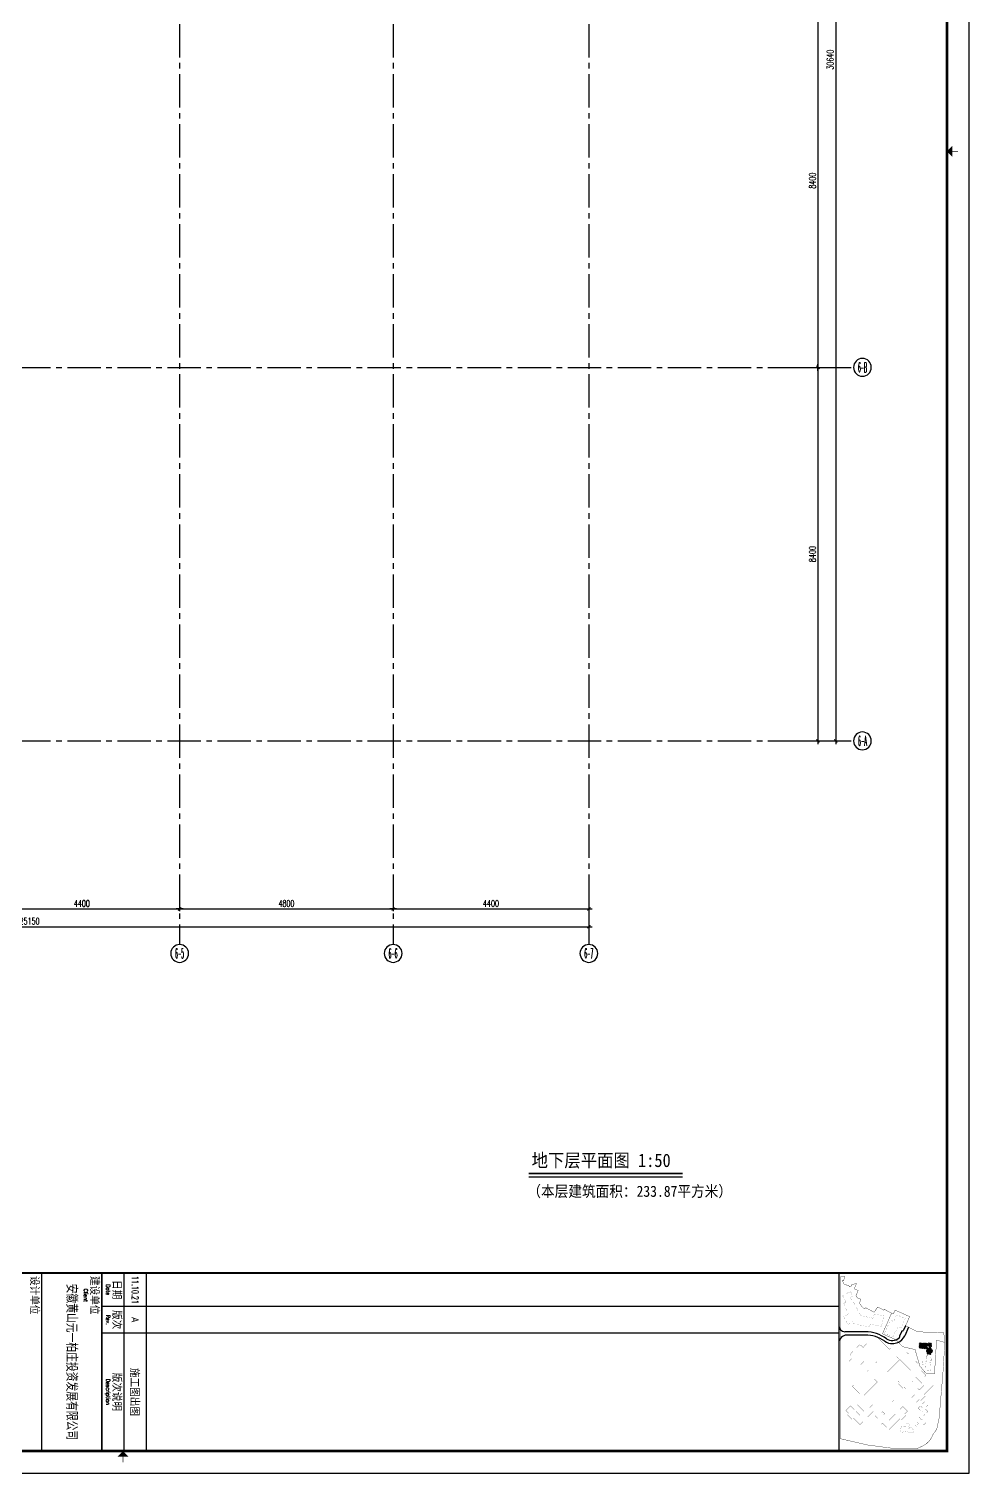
# Model space of a CAD drawing. Extents: x -395226 to -176901, y -140672 to 68263.
# Drawn here: x -374314 to -353176, y 8813 to 41292 of the extents above; entities that cross this region are included whole.
import ezdxf
from ezdxf.enums import TextEntityAlignment as Align

# ---------------------------------------------------------------- set-up
doc = ezdxf.new("R2010")
doc.units = 0
doc.header["$LTSCALE"] = 1000
doc.header["$MEASUREMENT"] = 0
for name, pattern in [('ACAD_ISO08W100', [36, 24, -3, 6, -3]), ('DASH', [0.35, 0.25, -0.1]), ('Plans$0$CENTER2', [1.125, 0.75, -0.125, 0.125, -0.125])]:
    doc.linetypes.add(name, pattern=pattern)
doc.layers.get('0').update_dxf_attribs({"linetype": 'CONTINUOUS'})
doc.layers.get('Defpoints').update_dxf_attribs({"linetype": 'CONTINUOUS'})
for name, color, linetype in [('00000', 7, 'CONTINUOUS'), ('A-AXIS', 3, 'CONTINUOUS'), ('A-AXIS-TEXT', 7, 'CONTINUOUS'), ('A-COLUMN-hatch', 252, 'CONTINUOUS'), ('A-DOTE', 8, 'ACAD_ISO08W100'), ('A-NOTE', 150, 'CONTINUOUS'), ('A-PUB-DIM', 3, 'CONTINUOUS'), ('A-TEXT-CN', 31, 'CONTINUOUS'), ('Plans$0$Grid', 9, 'Plans$0$CENTER2'), ('图框', 7, 'CONTINUOUS')]:
    doc.layers.add(name, color=color, linetype=linetype)
doc.styles.add('COMPLEX', font='COMPLEX')
doc.styles.add('DIM_FONT', font='SIMPLEX', dxfattribs={"width": 0.7, "bigfont": 'GBCBIG'})
doc.styles.add('PRC-B', font='SIMHEI.TTF', dxfattribs={"width": 0.9})
doc.styles.add('TKZ1_tjhts.shx', font='tjromant.shx', dxfattribs={"bigfont": 'tjhts.shx'})
doc.styles.add('TKZ2_tjkts.shx', font='tjromant.shx', dxfattribs={"bigfont": 'tjkts.shx'})
doc.dimstyles.new('DIM100', dxfattribs={"dimscale": 100, "dimtxt": 3, "dimasz": 0.01, "dimexe": 1, "dimexo": 1, "dimgap": 1, "dimtad": 1, "dimdec": 0, "dimzin": 0, "dimdsep": 46, "dimtxsty": 'DIM_FONT', "dimblk1": '_DIMX', "dimblk2": '_DIMX', "dimsah": 1, "dimcen": 0.01, "dimclrd": 256, "dimclre": 256, "dimclrt": 7, "dimadec": 0, "dimazin": 0, "dimtfac": 1, "dimtdec": 0, "dimtix": 1, "dimtmove": 2, "dimatfit": 3, "dimldrblk": '_DIMX', "dimfxl": 0, "dimtolj": 1, "dimtzin": 5, "dimarcsym": 0})

# ---------------------------------------------------------------- blocks, each defined once
blk = doc.blocks.new('_DIMX')
blk.add_line((-150, 0), (150, 0))
at = {"const_width": 50}
blk.add_lwpolyline([(-70, -70), (70, 70)], dxfattribs=at)
blk = doc.blocks.new('*D493')
at = {"layer": 'A-PUB-DIM', "lineweight": -2}
for p, q in [((7251, 6000), (7852, 6000)), ((7802, 6000), (7802, -2399)), ((7251, -2400), (7852, -2400))]:
    blk.add_line(p, q, dxfattribs=at)
at = {"layer": 'Defpoints', "color": 0}
for p in [(7201, 6000), (7201, -2400), (7802, -2400)]:
    blk.add_point(p, dxfattribs=at)
at = {"layer": 'A-PUB-DIM', "lineweight": -2, "xscale": 0.5, "yscale": 0.5, "zscale": 0.5}
for p, rotation in [((7802, 6000), 90), ((7802, -2400), 270)]:
    blk.add_blockref('_DIMX', p, dxfattribs=dict(at, rotation=rotation))
at = {"layer": 'A-PUB-DIM', "insert": (7677, 1800), "char_height": 150, "attachment_point": 5, "rotation": 90, "style": 'DIM_FONT'}
blk.add_mtext('\\A1;8400', dxfattribs=at)
blk = doc.blocks.new('*D494')
at = {"layer": 'A-PUB-DIM', "lineweight": -2}
for p, q in [((7251, -2400), (7852, -2400)), ((7802, -2400), (7802, -10799)), ((7251, -10800), (7852, -10800))]:
    blk.add_line(p, q, dxfattribs=at)
at = {"layer": 'Defpoints', "color": 0}
for p in [(7201, -2400), (7201, -10800), (7802, -10800)]:
    blk.add_point(p, dxfattribs=at)
at = {"layer": 'A-PUB-DIM', "lineweight": -2, "xscale": 0.5, "yscale": 0.5, "zscale": 0.5}
for p, rotation in [((7802, -2400), 90), ((7802, -10800), 270)]:
    blk.add_blockref('_DIMX', p, dxfattribs=dict(at, rotation=rotation))
at = {"layer": 'A-PUB-DIM', "insert": (7677, -6600), "char_height": 150, "attachment_point": 5, "rotation": 90, "style": 'DIM_FONT'}
blk.add_mtext('\\A1;8400', dxfattribs=at)
blk = doc.blocks.new('*D495')
at = {"layer": 'A-PUB-DIM', "lineweight": -2}
for p, q in [((6943, 19840), (8252, 19840)), ((8202, 19840), (8202, -10799)), ((6943, -10800), (8252, -10800))]:
    blk.add_line(p, q, dxfattribs=at)
at = {"layer": 'Defpoints', "color": 0}
for p in [(6893, 19840), (6893, -10800), (8202, -10800)]:
    blk.add_point(p, dxfattribs=at)
at = {"layer": 'A-PUB-DIM', "lineweight": -2, "xscale": 0.5, "yscale": 0.5, "zscale": 0.5}
for p, rotation in [((8202, 19840), 90), ((8202, -10800), 270)]:
    blk.add_blockref('_DIMX', p, dxfattribs=dict(at, rotation=rotation))
at = {"layer": 'A-PUB-DIM', "insert": (8077, 4520), "char_height": 150, "attachment_point": 5, "rotation": 90, "style": 'DIM_FONT'}
blk.add_mtext('\\A1;30640', dxfattribs=at)
blk = doc.blocks.new('_AXISO')
blk.add_circle((0, 0), 0.5)
at = {"layer": 'A-AXIS-TEXT', "style": 'COMPLEX', "width": 1.041667}
blk.add_attdef('A', text='', height=0.56, dxfattribs=at).set_placement((-0.25, -0.28), (0.25, -0.28), align=Align.FIT)
blk = doc.blocks.new('*D499')
at = {"layer": 'A-PUB-DIM', "lineweight": -2}
for p, q in [((-10948, -14103), (-10948, -14630)), ((-6548, -14103), (-6548, -14630)), ((-10948, -14580), (-6549, -14580))]:
    blk.add_line(p, q, dxfattribs=at)
at = {"layer": 'Defpoints', "color": 0}
for p in [(-10948, -14053), (-6548, -14053), (-6548, -14580)]:
    blk.add_point(p, dxfattribs=at)
at = {"layer": 'A-PUB-DIM', "lineweight": -2, "xscale": 0.5, "yscale": 0.5, "zscale": 0.5, "rotation": 180}
blk.add_blockref('_DIMX', (-10948, -14580), dxfattribs=at)
at = {"layer": 'A-PUB-DIM', "lineweight": -2, "xscale": 0.5, "yscale": 0.5, "zscale": 0.5}
blk.add_blockref('_DIMX', (-6548, -14580), dxfattribs=at)
at = {"layer": 'A-PUB-DIM', "insert": (-8748, -14455), "char_height": 150, "attachment_point": 5, "style": 'DIM_FONT'}
blk.add_mtext('\\A1;4400', dxfattribs=at)
blk = doc.blocks.new('*D500')
at = {"layer": 'A-PUB-DIM', "lineweight": -2}
for p, q in [((-6548, -14103), (-6548, -14630)), ((-1748, -14103), (-1748, -14630)), ((-6548, -14580), (-1749, -14580))]:
    blk.add_line(p, q, dxfattribs=at)
at = {"layer": 'Defpoints', "color": 0}
for p in [(-6548, -14053), (-1748, -14053), (-1748, -14580)]:
    blk.add_point(p, dxfattribs=at)
at = {"layer": 'A-PUB-DIM', "lineweight": -2, "xscale": 0.5, "yscale": 0.5, "zscale": 0.5, "rotation": 180}
blk.add_blockref('_DIMX', (-6548, -14580), dxfattribs=at)
at = {"layer": 'A-PUB-DIM', "lineweight": -2, "xscale": 0.5, "yscale": 0.5, "zscale": 0.5}
blk.add_blockref('_DIMX', (-1748, -14580), dxfattribs=at)
at = {"layer": 'A-PUB-DIM', "insert": (-4148, -14455), "char_height": 150, "attachment_point": 5, "style": 'DIM_FONT'}
blk.add_mtext('\\A1;4800', dxfattribs=at)
blk = doc.blocks.new('*D501')
at = {"layer": 'A-PUB-DIM', "lineweight": -2}
for p, q in [((-1748, -14103), (-1748, -14630)), ((2652, -14103), (2652, -14630)), ((-1748, -14580), (2651, -14580))]:
    blk.add_line(p, q, dxfattribs=at)
at = {"layer": 'Defpoints', "color": 0}
for p in [(-1748, -14053), (2652, -14053), (2652, -14580)]:
    blk.add_point(p, dxfattribs=at)
at = {"layer": 'A-PUB-DIM', "lineweight": -2, "xscale": 0.5, "yscale": 0.5, "zscale": 0.5, "rotation": 180}
blk.add_blockref('_DIMX', (-1748, -14580), dxfattribs=at)
at = {"layer": 'A-PUB-DIM', "lineweight": -2, "xscale": 0.5, "yscale": 0.5, "zscale": 0.5}
blk.add_blockref('_DIMX', (2652, -14580), dxfattribs=at)
at = {"layer": 'A-PUB-DIM', "insert": (452, -14455), "char_height": 150, "attachment_point": 5, "style": 'DIM_FONT'}
blk.add_mtext('\\A1;4400', dxfattribs=at)
blk = doc.blocks.new('*D502')
at = {"layer": 'A-PUB-DIM', "lineweight": -2}
for p, q in [((-22498, -13878), (-22498, -15030)), ((2652, -13878), (2652, -15030)), ((-22498, -14980), (2651, -14980))]:
    blk.add_line(p, q, dxfattribs=at)
at = {"layer": 'Defpoints', "color": 0}
for p in [(-22498, -13828), (2652, -13828), (2652, -14980)]:
    blk.add_point(p, dxfattribs=at)
at = {"layer": 'A-PUB-DIM', "lineweight": -2, "xscale": 0.5, "yscale": 0.5, "zscale": 0.5, "rotation": 180}
blk.add_blockref('_DIMX', (-22498, -14980), dxfattribs=at)
at = {"layer": 'A-PUB-DIM', "lineweight": -2, "xscale": 0.5, "yscale": 0.5, "zscale": 0.5}
blk.add_blockref('_DIMX', (2652, -14980), dxfattribs=at)
at = {"layer": 'A-PUB-DIM', "insert": (-9923, -14855), "char_height": 150, "attachment_point": 5, "style": 'DIM_FONT'}
blk.add_mtext('\\A1;25150', dxfattribs=at)
blk = doc.blocks.new('TJAD_TK_A0')
at = {"layer": '00000', "color": 2}
for p, q in [((2095.74, 370.72), (2097.75, 369.81)), ((2096.39, 372.04), (2100.2, 370.33)), ((2097.94, 369.61), (2098.09, 369.23)), ((2098.38, 368.93), (2100.42, 368.01)), ((2098.38, 352.67), (2098.38, 343.42)), ((2099.88, 352.53), (2099.91, 344.35))]:
    blk.add_line(p, q, dxfattribs=at)
at = {"layer": '00000'}
blk.add_lwpolyline([(2072, 340.66), (2152, 340.66), (2152, 389.3), (2072, 389.3)], close=True, dxfattribs=at)
at = {"layer": '00000', "linetype": 'DASH', "ltscale": 0.5, "const_width": 0.148, "flags": 128}
for points in [[(2098.95, 387.95), (2098.95, 387.95), (2098.42, 376.16), (2095.74, 370.72), (2091.6, 372.58), (2088.7, 366.02), (2090.44, 365.22), (2088.9, 362.22), (2088.86, 362.24), (2088.3, 361.18), (2088.72, 360.95), (2088.57, 360.64), (2088.52, 360.66), (2088.28, 360.19), (2087.74, 359.13), (2087.34, 358.28), (2087.29, 358.17), (2087.67, 357.92), (2088.01, 357.7), (2089.67, 356.57), (2088.87, 355.2), (2088.89, 355.2), (2088.18, 353.84), (2087.9, 353.27), (2087.73, 352.98), (2087.63, 352.95), (2087.9, 352.35), (2088.21, 352.18), (2087.96, 351.95), (2087.28, 351.28), (2085.6, 349.94), (2085.56, 349.99), (2084.77, 350.31), (2084.35, 350.49), (2083.83, 350.7), (2083.66, 350.3), (2083.15, 349.02), (2082.31, 348.41), (2081.25, 348.85), (2081.13, 348.92), (2080.36, 349.24), (2079.89, 349.45), (2079.64, 348.88), (2079.28, 347.95), (2078.61, 347.89), (2077.92, 348.13), (2076.76, 348.62), (2076.96, 347.62), (2077.18, 346.53), (2077.77, 346.62), (2077.92, 345.88), (2078.07, 345.41), (2077.87, 345.36), (2077.07, 343.4), (2076.98, 343.19), (2076.89, 342.99), (2076.78, 342.84), (2076.57, 342.74), (2075.43, 342.41), (2075.25, 342.4), (2075.3, 342.58), (2075.43, 342.81), (2074.96, 343), (2073.67, 343.48), (2073.56, 343.21), (2073.63, 341.56), (2074.4, 341.47), (2075.16, 341.41), (2075.93, 341.4), (2090.81, 341.4), (2146.51, 341.4), (2149.35, 353.68), (2150.82, 364.77), (2150.89, 366.69), (2150.95, 368.6), (2151.02, 370.52), (2151.09, 372.44), (2151.05, 375.6), (2150.72, 376.44), (2149.55, 378.92), (2148.77, 380.1), (2147.5, 381.45), (2146.12, 382.37), (2144.65, 383.06), (2142.2, 384.74), (2137.28, 385.82), (2116.63, 387.55), (2104.47, 388.31), (2104.47, 388.31)], [(2090.05, 364.45), (2099.34, 360.34), (2102.1, 366.56), (2105.13, 369.38), (2105.13, 369.38), (2105.13, 369.38), (2106.41, 374.99), (2106.41, 374.99), (2106.41, 374.99), (2106.41, 374.99), (2113.83, 377.14), (2113.83, 377.14), (2116.96, 379.74), (2117.28, 383.74), (2117.28, 383.74), (2102.22, 384.67), (2102.22, 384.67), (2103.17, 388.22), (2104.46, 388.31)]]:
    blk.add_lwpolyline(points, dxfattribs=at)
at = {"layer": '00000', "linetype": 'DASH', "ltscale": 30, "const_width": 0.148, "flags": 128}
blk.add_lwpolyline([(2103.17, 388.22), (2098.95, 387.95)], dxfattribs=at)
at = {"layer": '00000', "const_width": 0.0369}
for points in [[(2114.52, 375.27), (2116.63, 373.16), (2117.82, 374.35), (2118.31, 373.86), (2119.23, 374.78), (2118.74, 375.26), (2122.5, 379.03), (2124.62, 376.9), (2121.2, 373.47), (2120.54, 374.12), (2117.13, 370.71), (2120.54, 367.29), (2121.2, 367.94), (2121.72, 367.42), (2123.83, 369.53), (2123.31, 370.06), (2123.96, 370.71), (2123.31, 371.36), (2126.74, 374.79), (2128.04, 373.48), (2130.15, 375.6), (2128.85, 376.9), (2129.43, 377.48), (2127.32, 379.59), (2126.74, 379.01), (2122.5, 383.25), (2118.59, 379.34), (2118.01, 379.92), (2115.9, 377.81), (2116.48, 377.23)], [(2103.41, 377.12), (2103.75, 377.1), (2103.74, 376.97), (2105.76, 376.84), (2105.83, 377.87), (2105.94, 377.87), (2106.03, 379.3), (2105.92, 379.31), (2105.98, 380.34), (2104.74, 380.42), (2104.77, 381), (2104.92, 380.99), (2104.95, 381.4), (2105.6, 381.36), (2105.55, 380.54), (2106.36, 380.49), (2106.34, 380.23), (2107.67, 380.15), (2107.68, 380.41), (2108.49, 380.36), (2108.6, 382.09), (2107.79, 382.14), (2107.83, 382.73), (2106.5, 382.81), (2106.47, 382.22), (2105.66, 382.27), (2105.63, 381.86), (2104.98, 381.9), (2105, 382.31), (2103.53, 382.4), (2103.45, 381.08), (2103.68, 381.06)], [(2109.09, 380.32), (2109.9, 380.27), (2109.88, 380.01), (2111.21, 379.93), (2111.23, 380.19), (2111.92, 380.14), (2111.89, 379.68), (2111.75, 379.69), (2111.67, 378.37), (2111.79, 378.36), (2113.14, 378.28), (2113.22, 379.6), (2112.53, 379.64), (2112.54, 379.79), (2115.64, 379.6), (2115.66, 379.91), (2115.79, 379.9), (2115.92, 381.93), (2114.89, 381.99), (2114.89, 382.11), (2113.46, 382.2), (2113.45, 382.08), (2112.42, 382.15), (2112.37, 381.36), (2112.11, 381.38), (2112.14, 381.87), (2111.33, 381.92), (2111.37, 382.51), (2110.05, 382.59), (2110.01, 382), (2109.2, 382.05)], [(2129.9, 379.28), (2130.86, 378.33), (2131.12, 378.59), (2131.78, 377.93), (2131.93, 378.08), (2132.14, 377.87), (2132.59, 378.32), (2132.71, 378.2), (2131.85, 377.33), (2132.79, 376.4), (2133.03, 376.63), (2133.81, 377.41), (2133.53, 377.69), (2134.18, 378.35), (2134.38, 378.15), (2134.47, 378.24), (2135.04, 377.67), (2136.2, 378.83), (2135.63, 379.4), (2135.72, 379.49), (2134.95, 380.26), (2134.86, 380.17), (2134.29, 380.74), (2133.12, 379.58), (2132.33, 380.38), (2132.07, 380.12), (2131.4, 380.78)], [(2090.84, 366.87), (2091.71, 366.48), (2091.67, 366.38), (2093.69, 365.47), (2093.59, 365.26), (2093.73, 365.2), (2093.15, 363.92), (2099, 361.31), (2099.67, 362.81), (2099.83, 362.73), (2100.83, 364.97), (2098.37, 366.07), (2098.47, 366.29), (2096.2, 367.3), (2096.78, 368.62), (2092.47, 370.54)], [(2102.56, 346.74), (2105.29, 344.02), (2107.18, 345.91), (2106.66, 346.43), (2107.26, 347.04), (2108.57, 345.72), (2108.87, 346.02), (2109.07, 345.83), (2110.48, 347.24), (2110.48, 346.55), (2111.77, 345.27), (2112.84, 346.34), (2117.11, 342.07), (2122.41, 347.37), (2122.98, 346.8), (2126.22, 350.05), (2125.65, 350.61), (2127.04, 352), (2121.02, 358.03), (2119.63, 356.64), (2119.06, 357.21), (2115.82, 353.96), (2116.27, 353.51), (2113.26, 350.5), (2108.97, 354.87), (2111.94, 357.84), (2112.51, 357.27), (2115.75, 360.52), (2115.18, 361.08), (2116.57, 362.47), (2110.97, 368.08), (2110.9, 368.14), (2112.97, 370.21), (2115.75, 373), (2112.6, 376.15), (2111.79, 375.34), (2111.61, 375.52), (2108.24, 372.16), (2108.42, 371.98), (2107.62, 371.17), (2109, 369.79), (2108.71, 369.5), (2110.55, 367.66), (2109.58, 366.69), (2109.01, 367.26), (2105.76, 364.01), (2106.33, 363.44), (2101.03, 358.14), (2104.89, 354.28), (2103.82, 353.22), (2105.1, 351.94), (2105.79, 351.94), (2104.38, 350.52), (2104.57, 350.33), (2104.27, 350.03), (2105.58, 348.72), (2104.98, 348.11), (2104.45, 348.63)], [(2125.84, 362), (2129.25, 358.58), (2132.67, 362), (2132.02, 362.65), (2135.45, 366.08), (2138.22, 363.3), (2135.77, 360.84), (2135.28, 361.33), (2134.36, 360.42), (2134.85, 359.93), (2133.99, 359.06), (2136.1, 356.95), (2137.4, 358.25), (2137.98, 357.67), (2140.1, 359.79), (2139.52, 360.37), (2142.45, 363.3), (2137.56, 368.19), (2138.14, 368.77), (2136.03, 370.88), (2135.45, 370.3), (2134.14, 371.61), (2132.03, 369.49), (2133.33, 368.19), (2129.91, 364.76), (2129.25, 365.41), (2128.6, 364.76), (2128.08, 365.28), (2125.97, 363.17), (2126.49, 362.65)], [(2139.76, 372.61), (2139.52, 371.31), (2140.22, 371.18), (2140.16, 370.85), (2140.92, 370.71), (2140.84, 370.27), (2141.12, 370.22), (2140.94, 369.27), (2141.23, 369.22), (2141.16, 368.84), (2141.34, 368.81), (2141.3, 368.56), (2143.38, 368.17), (2143.63, 369.49), (2143.36, 369.54), (2143.53, 370.47), (2143.26, 370.52), (2143.58, 372.28), (2143.71, 372.25), (2143.91, 373.32), (2143.78, 373.35), (2143.93, 374.14), (2142.32, 374.44), (2142.17, 373.65), (2141.59, 373.75), (2141.39, 372.68), (2141.97, 372.58), (2141.87, 372.03), (2141.04, 372.19), (2141.07, 372.37)], [(2127.83, 352.5), (2131.25, 349.09), (2134.18, 352.02), (2135.98, 350.22), (2134.27, 348.51), (2133.8, 348.97), (2132.94, 348.11), (2133.41, 347.65), (2131.74, 345.99), (2133.85, 343.87), (2135.15, 345.18), (2135.74, 344.6), (2137.85, 346.71), (2137.27, 347.29), (2140.21, 350.22), (2138.9, 351.53), (2139.48, 352.11), (2137.37, 354.22), (2136.79, 353.64), (2134.18, 356.25), (2132.55, 354.62), (2131.25, 355.92), (2130.6, 355.27), (2130.07, 355.79), (2127.96, 353.68), (2128.48, 353.16)]]:
    blk.add_lwpolyline(points, close=True, dxfattribs=at)
blk.add_lwpolyline([(2138.13, 377.77), (2137.93, 377.57), (2138.24, 377.27), (2138.04, 377.07), (2137.54, 377.57), (2136.78, 376.81), (2137.53, 376.07), (2137.44, 375.97), (2138.38, 375.04), (2138.47, 375.13), (2138.71, 374.89), (2139.46, 375.65), (2139.23, 375.88), (2139.32, 375.97), (2139.21, 376.09), (2139.81, 376.69), (2140.18, 376.31), (2139.76, 375.9), (2140.53, 375.13), (2140.95, 375.54), (2141.52, 374.97), (2142.68, 376.13), (2142.11, 376.7), (2142.23, 376.82), (2141.46, 377.59), (2141.34, 377.47), (2140.08, 378.74), (2140.27, 378.93), (2139.32, 379.89), (2137.82, 378.39), (2138, 378.21), (2137.85, 378.06), (2138.13, 377.77)], dxfattribs=at)
at = {"layer": '00000', "color": 2}
blk.add_lwpolyline([(2100.63, 367.97), (2100.91, 367.96)], dxfattribs=at)
at = {"layer": '00000'}
blk.add_lwpolyline([(2093.96, 347.05, 0.0369, 0.0369, 0), (2094.37, 347.26, 0.0369, 0.0369, 0), (2094.91, 347.15, 0.0369, 0.0369, 0), (2094.82, 347.78, 0.0369, 0.0369, 0), (2094.71, 347.8, 0.0369, 0.0369, 0), (2094.83, 348.4, 0.0369, 0.0369, 0), (2094.95, 348.38, 0.0369, 0.0369, 0), (2095.28, 348.92, 0.0369, 0.0369, 0), (2095.15, 348.95, 0.0369, 0.0369, 0), (2096.34, 354.55, 0.0369, 0.0369, 0), (2094.96, 354.85, 0.0369, 0.0369, 0), (2096.04, 359.92, 0.0369, 0.0369, 0), (2091.3, 360.92, 0.0369, 0.0369, 0), (2090.39, 356.65, 0.0369, 0.0369, 0), (2092.37, 356.23, 0.0369, 0.0369, 0), (2091.18, 350.6, 0.0369, 0.0369, 0), (2085.39, 347.52, 0.0369, 0.0369, 0), (2085.55, 347.23, 0.0369, 0.0369, 0), (2082.9, 345.82, 0.0369, 0.0369, 0), (2082.27, 346.99, 0.0369, 0.0369, 0), (2080.29, 345.94, 0.0369, 0.0369, 0), (2082.17, 342.39, 0.0369, 0.0369, 0), (2085.07, 343.94, 0.0369, 0.0369, 0), (2085.58, 342.97, 0.0369, 0.0369, 0), (2087.32, 343.89, 0.0369, 0.0369, 0), (2087.48, 343.6, 0.0369, 0.0369, 0), (2090.43, 345.17, 0.0377, 0.0377, 0), (2091.63, 342.92, 0.0377, 0.0377, 0), (2095.15, 344.8, 0.0377, 0.0377, 0), (2093.96, 347.05, 0.0377, 0.0377, 0)], format="xyseb", dxfattribs=at)
at = {"layer": '00000', "color": 2}
for centre, radius, start, end in [((2097.85, 364.98), 5.84, 22.2752, 66.32554), ((2097.6, 369.47), 0.37, 20.99444, 65.9049), ((2098.6, 369.43), 0.553, 200.97119, 245.97119), ((2100.65, 368.52), 0.553, 245.97119, 269.36471), ((2100.88, 367.59), 0.374, 38.99717, 93.39877), ((2097.68, 364.73), 4.67, 325.50279, 42.04464), ((2097.59, 364.82), 6.14, 326.02731, 0.98782), ((2097.59, 364.82), 6.14, 326.02731, 0.98782), ((2097.59, 364.82), 6.14, 0.98782, 22.66074), ((2114.59, 352.5), 16.2, 143.54446, 179.38297), ((2114.61, 352.75), 14.73, 144.06641, 180.84204), ((2103.55, 344.35), 3.64, 180, 270), ((2095.62, 343.42), 2.77, 270, 359.99955)]:
    blk.add_arc(centre, radius, start, end, dxfattribs=at)
at = {"layer": '图框'}
for p, q in [((2162, 399.3), (973, 399.3)), ((2162, -441.7), (2162, 399.3)), ((2087, 340.66), (2087, 9.3)), ((2099, 340.66), (2099, 9.3)), ((2072, 29.3), (2152, 29.3)), ((2072, 19.3), (2152, 19.3)), ((2072, 9.3), (2152, 9.3))]:
    blk.add_line(p, q, dxfattribs=at)
at = {"layer": '图框', "const_width": 1.2}
blk.add_lwpolyline([(2152, -431.7), (2152, 389.3), (998, 389.3), (998, -431.7)], close=True, dxfattribs=at)
at = {"layer": '图框'}
for points, const_width in [([(1567.5, 391.74), (1567.5, 394.24)], 0.3), ([(2072, 389.3), (2072, -431.7)], 1), ([(2154.61, 18.8), (2157.11, 18.8)], 0.3), ([(2072, 9.3), (2152, 9.3)], 0.6), ([(2072, -17.7), (2152, -17.7)], 0.6)]:
    blk.add_lwpolyline(points, dxfattribs=dict(at, const_width=const_width))
for points in [[(1565, 391.74), (1570, 391.74), (1567.5, 389.24)], [(2154.61, 16.3), (2154.61, 21.3), (2152.11, 18.8)]]:
    blk.add_solid(points, dxfattribs=at)
at = {"layer": '图框', "style": 'TKZ2_tjkts.shx'}
for s, p in [('日期', (2079.5, 15.84)), ('版次', (2093, 15.84)), ('版次说明', (2125.5, 15.84)), ('建设单位', (2082, 5.84)), ('设计单位', (2082, -21.16))]:
    blk.add_text(s, height=3.6, dxfattribs=at).set_placement(p, align=Align.MIDDLE_CENTER)
at = {"layer": '图框', "width": 0.8}
for s, height, style, p in [('Date', 1.8, 'TKZ2_tjkts.shx', (2079.5, 12.14)), ('Rev.', 1.8, 'TKZ2_tjkts.shx', (2093, 12.14)), ('Description', 1.8, 'TKZ2_tjkts.shx', (2125.5, 12.14)), ('Client', 1.8, 'TKZ2_tjkts.shx', (2082, 2.14)), ('安徽黄山元一柏庄投资发展有限公司', 5, 'TKZ1_tjhts.shx', (2112, -4.2))]:
    blk.add_text(s, height=height, dxfattribs=dict(at, style=style)).set_placement(p, align=Align.MIDDLE_CENTER)
blk = doc.blocks.new('TK-A0')
at = {"layer": 'A-COLUMN-hatch'}
h = blk.add_hatch(dxfattribs=at)
h.set_pattern_fill('ANSI31', color=256, scale=75, style=0)
h.paths.add_polyline_path([(20201, 2775), (20171, 2777), (20174, 2817), (20153, 2818), (20155, 2851), (20176, 2850), (20180, 2923), (20114, 2928), (20113, 2916), (19916, 2929), (19915, 2913), (19909, 2913), (19902, 2812), (19954, 2809), (19953, 2803), (20025, 2798), (20026, 2804), (20077, 2801), (20081, 2863), (20110, 2861), (20109, 2854), (20130, 2853), (20128, 2820), (20087, 2823), (20085, 2782), (20072, 2783), (20068, 2717), (20081, 2716), (20078, 2675), (20164, 2670), (20167, 2710), (20196, 2709)])
at = {"layer": '图框', "xscale": 50, "yscale": 50, "zscale": 50, "rotation": 270}
blk.add_blockref('TJAD_TK_A0', (1060, 108100), dxfattribs=at)
at = {"layer": '图框', "style": 'TKZ1_tjhts.shx', "width": 0.7}
blk.add_text('11.10.21', height=150, rotation=270, dxfattribs=at).set_placement((2275, 4121), align=Align.MIDDLE_CENTER)
at = {"layer": '图框', "style": 'TKZ1_tjhts.shx'}
for s, height, p in [('A', 150, (2275, 3450)), ('施工图出图', 180, (2251, 1825))]:
    blk.add_text(s, height=height, rotation=270, dxfattribs=at).set_placement(p, align=Align.MIDDLE_CENTER)
blk = doc.blocks.new('Grid')
at = {"layer": 'Plans$0$Grid', "color": 8}
for p, q in [((-6548.2, 23320), (-6548.2, -15380)), ((-1748.2, 23320), (-1748.2, -15380)), ((2651.8, 23320), (2651.8, -15380)), ((-28198.2, -2400), (8601.8, -2400)), ((-28198.2, -10800), (8601.8, -10800))]:
    blk.add_line(p, q, dxfattribs=at)
at = {"layer": 'A-AXIS'}
ref = blk.add_blockref('_AXISO', (8801.8, -2400), dxfattribs=dict(at, xscale=-400.0000000232831, yscale=399.9999999941792, zscale=400))
ref.add_attrib('A', '6-B', dxfattribs={"layer": 'A-AXIS-TEXT', "height": 224, "style": 'COMPLEX', "width": 0.292092}).set_placement((8705.5, -2512), (8901.8, -2512), align=Align.FIT)
ref = blk.add_blockref('_AXISO', (8801.8, -10800), dxfattribs=dict(at, xscale=-400.0000000232831, yscale=399.9999999941792, zscale=400))
ref.add_attrib('A', '6-A', dxfattribs={"layer": 'A-AXIS-TEXT', "height": 224, "style": 'COMPLEX', "width": 0.287528}).set_placement((8705.5, -10912), (8901.8, -10912), align=Align.FIT)
ref = blk.add_blockref('_AXISO', (-6548.2, -15580), dxfattribs=dict(at, xscale=-400.0000000232831, yscale=399.9999999941792, zscale=400, rotation=180))
ref.add_attrib('A', '6-5', dxfattribs={"layer": 'A-AXIS-TEXT', "height": 224, "style": 'COMPLEX', "width": 0.306696}).set_placement((-6648.2, -15692), (-6451.9, -15692), align=Align.FIT)
ref = blk.add_blockref('_AXISO', (-1748.2, -15580), dxfattribs=dict(at, xscale=-400.0000000232831, yscale=399.9999999941792, zscale=400, rotation=180))
ref.add_attrib('A', '6-6', dxfattribs={"layer": 'A-AXIS-TEXT', "height": 224, "style": 'COMPLEX', "width": 0.306696}).set_placement((-1848.2, -15692), (-1651.9, -15692), align=Align.FIT)
ref = blk.add_blockref('_AXISO', (2651.8, -15580), dxfattribs=dict(at, xscale=-400.0000000232831, yscale=399.9999999941792, zscale=400, rotation=180))
ref.add_attrib('A', '6-7', dxfattribs={"layer": 'A-AXIS-TEXT', "height": 224, "style": 'COMPLEX', "width": 0.306696}).set_placement((2551.8, -15692), (2748.1, -15692), align=Align.FIT)
at = {"layer": 'A-PUB-DIM'}
for base, p1, p2, picture, middle in [((8201.8, -10800), (6893.4, 19840), (6893.4, -10800), '*D495', (8076.8, 4520)), ((7801.8, -2400), (7201.1, 6000), (7201.1, -2400), '*D493', (7676.8, 1800)), ((7801.8, -10800), (7201.1, -2400), (7201.1, -10800), '*D494', (7676.8, -6600))]:
    dim = blk.add_linear_dim(base=base, p1=p1, p2=p2, angle=90, dimstyle='DIM100', override={"dimscale": 50, "dimclrt": 256}, dxfattribs=at)
    dim.commit()
    dim.dimension.update_dxf_attribs({"geometry": picture, "text_midpoint": middle})
for base, p1, p2, picture, middle in [((2651.8, -14980), (-22498.2, -13827.7), (2651.8, -13827.7), '*D502', (-9923.2, -14855)), ((-6548.2, -14580), (-10948.2, -14053.5), (-6548.2, -14053.5), '*D499', (-8748.2, -14455)), ((-1748.2, -14580), (-6548.2, -14053.5), (-1748.2, -14053.5), '*D500', (-4148.2, -14455)), ((2651.8, -14580), (-1748.2, -14053.5), (2651.8, -14053.5), '*D501', (451.8, -14455))]:
    dim = blk.add_linear_dim(base=base, p1=p1, p2=p2, dimstyle='DIM100', override={"dimscale": 50, "dimclrt": 256}, dxfattribs=at)
    dim.commit()
    dim.dimension.update_dxf_attribs({"geometry": picture, "text_midpoint": middle})

msp = doc.modelspace()

# ---------------------------------------------------------------- linework, layer by layer
at = {"layer": 'A-NOTE', "const_width": 35}
msp.add_lwpolyline([(-363075.5, 15548.8), (-359618.4, 15548.8)], dxfattribs=at)
at = {"layer": 'A-NOTE'}
msp.add_lwpolyline([(-363075.5, 15478.8), (-359618.4, 15478.8)], dxfattribs=at)

# ---------------------------------------------------------------- block references
msp.add_blockref('TK-A0', (-374200.7, 8812.9))
at = {"layer": 'A-DOTE'}
msp.add_blockref('Grid', (-364376, 36079.8), dxfattribs=at)

# ---------------------------------------------------------------- texts
at = {"layer": 'A-TEXT-CN', "style": 'PRC-B', "width": 0.9}
msp.add_text('地下层平面图 1:50', height=300, dxfattribs=at).set_placement((-363012.4, 15696.9, 0))
msp.add_text('（本层建筑面积：233.87平方米）', height=250, dxfattribs=at).set_placement((-360806.8, 15155.9), align=Align.MIDDLE)

doc.saveas('drawing.dxf')
